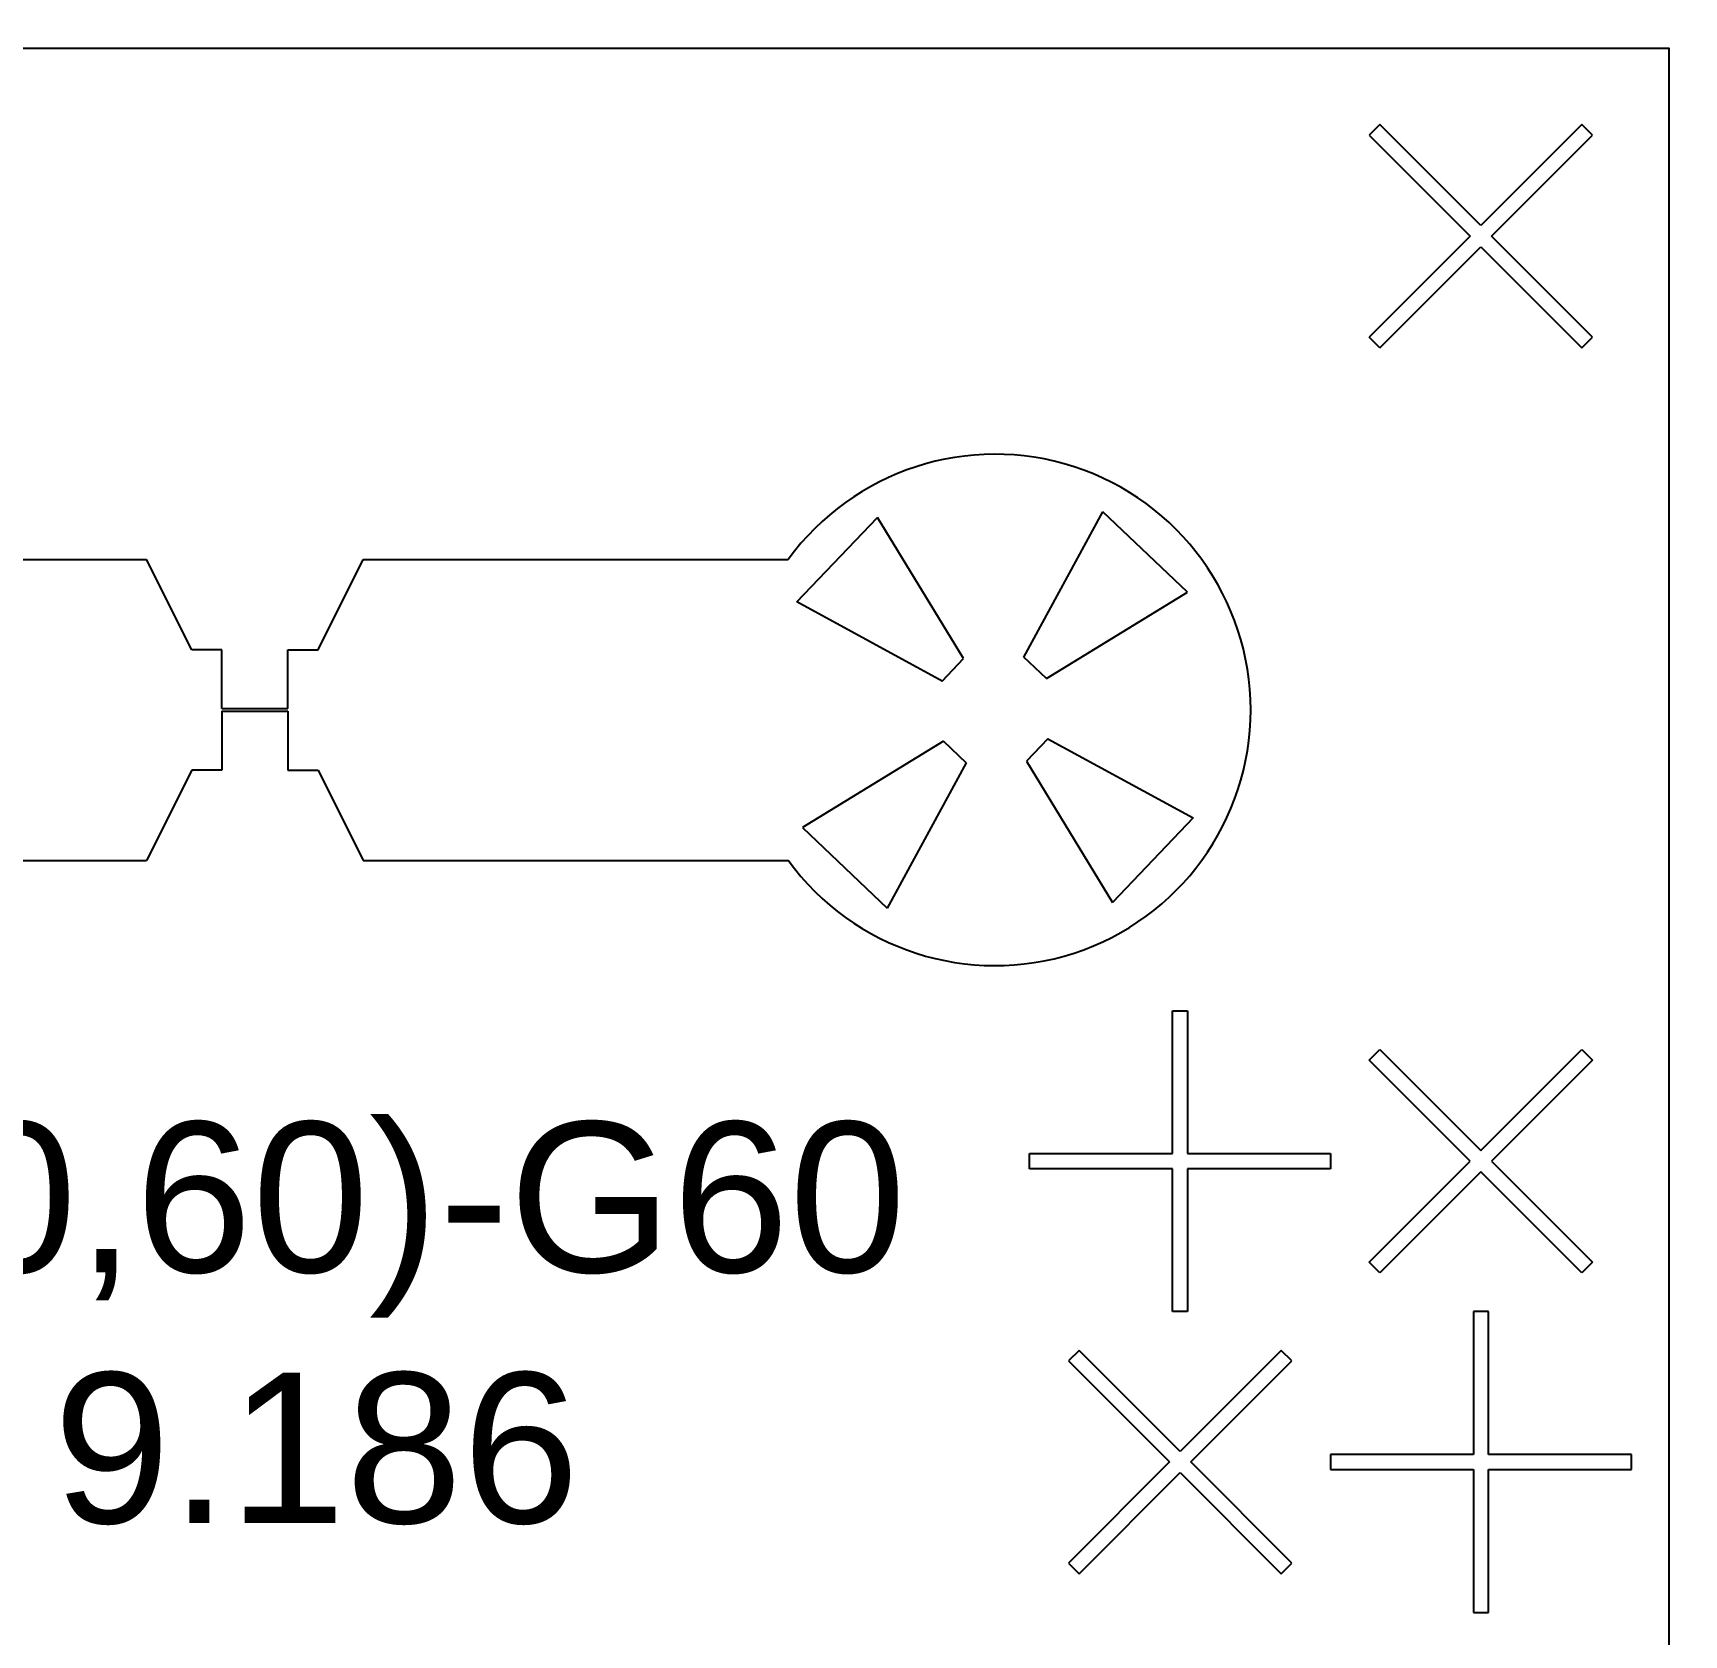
# Model space of a CAD drawing. Header units: inches. Extents: x -271009 to 5700, y -37000 to 38138.
# Drawn here: x -130570 to -125000, y -22660 to -17255 of the extents above; entities that cross this region are included whole.
import ezdxf

# ---------------------------------------------------------------- set-up
doc = ezdxf.new("R2010")
doc.units = ezdxf.units.IN
doc.header["$MEASUREMENT"] = 0
doc.styles.get("Standard").update_dxf_attribs({"font": 'arial.ttf'})

msp = doc.modelspace()

# ---------------------------------------------------------------- linework, layer by layer
for p, q in [((-126026, -17563.3), (-126061.9, -17599.2)), ((-126061.9, -17599.2), (-125721, -17940.1)), ((-125685.1, -17904.2), (-126026, -17563.3)), ((-125344.2, -17563.3), (-125685.1, -17904.2)), ((-125649.2, -17940.1), (-125308.3, -17599.2)), ((-125308.3, -17599.2), (-125344.2, -17563.3)), ((-125721, -17940.1), (-126061.9, -18281)), ((-126026, -18316.9), (-125685.1, -17976)), ((-125685.1, -17976), (-125344.2, -18316.9)), ((-125308.3, -18281), (-125649.2, -17940.1)), ((-126026, -18316.9), (-126061.9, -18281)), ((-125344.2, -18316.9), (-125308.3, -18281)), ((-127227.2, -19360.5), (-126960.1, -18870.3)), ((-126674.7, -19141.9), (-126960.1, -18870.3)), ((-127992.8, -19174.5), (-127721.2, -18889.1)), ((-127430.2, -19365.5), (-127721.2, -18889.1)), ((-133143, -19031.3), (-130186.6, -19031.3)), ((-130034.4, -19335.8), (-130186.6, -19031.3)), ((-129608.1, -19335.8), (-129455.8, -19031.3)), ((-129455.8, -19031.3), (-128022, -19031.3)), ((-127151.1, -19432.9), (-126674.7, -19141.9)), ((-127502.6, -19441.6), (-127992.8, -19174.5)), ((-129932.9, -19335.8), (-130034.4, -19335.8)), ((-129932.9, -19534.1), (-129932.9, -19335.8)), ((-129709.6, -19534.1), (-129709.6, -19335.8)), ((-129709.6, -19335.8), (-129608.1, -19335.8)), ((-127502.6, -19441.6), (-127430.2, -19365.5)), ((-127151.1, -19432.9), (-127227.2, -19360.5)), ((-129932.9, -19534.1), (-129709.6, -19534.1)), ((-129932.9, -19543.4), (-129709.6, -19543.4)), ((-129932.9, -19543.4), (-129932.9, -19741.8)), ((-129709.6, -19543.4), (-129709.6, -19741.8)), ((-127497.6, -19644.6), (-127974, -19935.6)), ((-127497.6, -19644.6), (-127421.5, -19717)), ((-127146.1, -19635.9), (-127218.5, -19712)), ((-127146.1, -19635.9), (-126655.9, -19903)), ((-127421.5, -19717), (-127688.6, -20207.2)), ((-127218.5, -19712), (-126927.5, -20188.4)), ((-130034.4, -19741.8), (-130186.6, -20046.3)), ((-129932.9, -19741.8), (-130034.4, -19741.8)), ((-129709.6, -19741.8), (-129608.1, -19741.8)), ((-129608.1, -19741.8), (-129455.8, -20046.3)), ((-127974, -19935.6), (-127688.6, -20207.2)), ((-126655.9, -19903), (-126927.5, -20188.4)), ((-133143, -20046.3), (-130186.6, -20046.3)), ((-129455.8, -20046.3), (-128022, -20046.3)), ((-126725.5, -21035.9), (-126725.5, -20553.7)), ((-126725.5, -20553.7), (-126674.7, -20553.7)), ((-126674.7, -20553.7), (-126674.7, -21035.9)), ((-126061.9, -20720.3), (-126026, -20684.5)), ((-126026, -20684.5), (-125685.1, -21025.4)), ((-125685.1, -21025.4), (-125344.2, -20684.5)), ((-125344.2, -20684.5), (-125308.3, -20720.3)), ((-125721, -21061.2), (-126061.9, -20720.3)), ((-125308.3, -20720.3), (-125649.2, -21061.2)), ((-127207.6, -21086.6), (-127207.6, -21035.9)), ((-127207.6, -21035.9), (-126725.5, -21035.9)), ((-126674.7, -21035.9), (-126192.6, -21035.9)), ((-126192.6, -21035.9), (-126192.6, -21086.6)), ((-126725.5, -21086.6), (-127207.6, -21086.6)), ((-126725.5, -21568.7), (-126725.5, -21086.6)), ((-126192.6, -21086.6), (-126674.7, -21086.6)), ((-126674.7, -21086.6), (-126674.7, -21568.7)), ((-126061.9, -21402.2), (-125721, -21061.2)), ((-125685.1, -21097.1), (-126026, -21438)), ((-125344.2, -21438), (-125685.1, -21097.1)), ((-125649.2, -21061.2), (-125308.3, -21402.2)), ((-126026, -21438), (-126061.9, -21402.2)), ((-125308.3, -21402.2), (-125344.2, -21438)), ((-126674.7, -21568.7), (-126725.5, -21568.7)), ((-125659.7, -21568.7), (-125710.5, -21568.7)), ((-125710.5, -21568.7), (-125710.5, -22050.9)), ((-125659.7, -22050.9), (-125659.7, -21568.7)), ((-127041, -21699.5), (-127076.9, -21735.3)), ((-126700.1, -22040.4), (-127041, -21699.5)), ((-126359.2, -21699.5), (-126700.1, -22040.4)), ((-126323.3, -21735.3), (-126359.2, -21699.5)), ((-127076.9, -21735.3), (-126736, -22076.2)), ((-126664.2, -22076.2), (-126323.3, -21735.3)), ((-126192.6, -22050.9), (-126192.6, -22101.6)), ((-125710.5, -22050.9), (-126192.6, -22050.9)), ((-125177.6, -22050.9), (-125659.7, -22050.9)), ((-125177.6, -22101.6), (-125177.6, -22050.9)), ((-126736, -22076.2), (-127076.9, -22417.2)), ((-127041, -22453), (-126700.1, -22112.1)), ((-126700.1, -22112.1), (-126359.2, -22453)), ((-126323.3, -22417.2), (-126664.2, -22076.2)), ((-126192.6, -22101.6), (-125710.5, -22101.6)), ((-125710.5, -22101.6), (-125710.5, -22583.7)), ((-125659.7, -22583.7), (-125659.7, -22101.6)), ((-125659.7, -22101.6), (-125177.6, -22101.6)), ((-127076.9, -22417.2), (-127041, -22453)), ((-126359.2, -22453), (-126323.3, -22417.2)), ((-125710.5, -22583.7), (-125659.7, -22583.7))]:
    msp.add_line(p, q)
msp.add_lwpolyline([(-137000, 35000, 6), (-113000, 35000)], format="xyb", close=True)
msp.add_lwpolyline([(-125050.8, -25831.7), (-136114.3, -25831.7), (-136114.3, -17305.7), (-125050.8, -17305.7)], close=True)
msp.add_arc((-127324.4, -19538.8), 862.7, 216.0319, 143.9681)

# ---------------------------------------------------------------- texts
at = {"insert": (-126056, -22289.5), "char_height": 507.5, "attachment_point": 9}
msp.add_mtext_dynamic_manual_height_columns('\\A1;\\pxqc;{\\fSwis721 BdOul BT|b0|i0|c0|p82;G60-U(20,60)-G60\\P220 x 9.186}', width=9047.065, gutter_width=1268.8, heights=[1564.1], dxfattribs=at)

doc.saveas('drawing.dxf')
